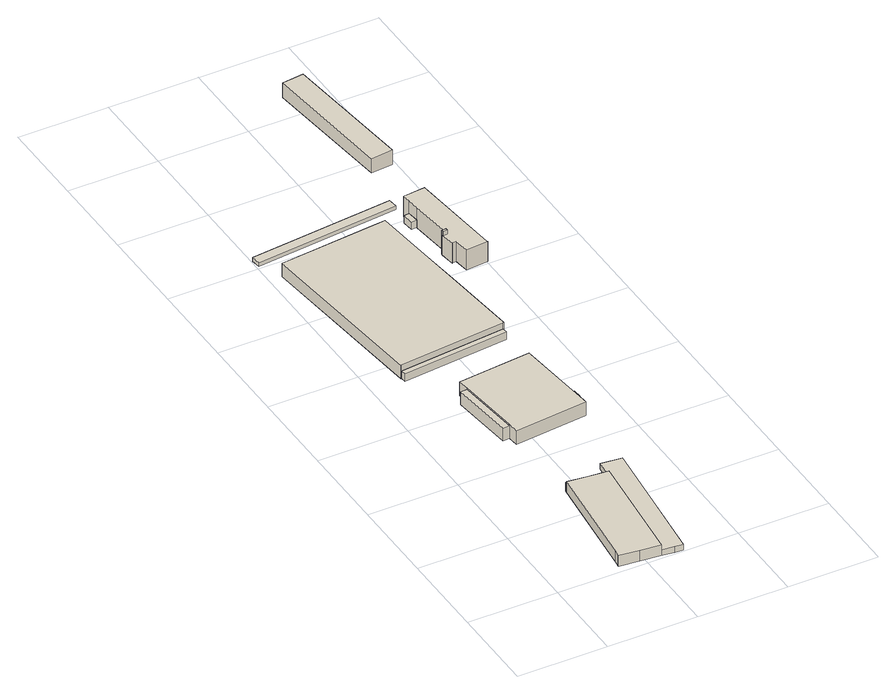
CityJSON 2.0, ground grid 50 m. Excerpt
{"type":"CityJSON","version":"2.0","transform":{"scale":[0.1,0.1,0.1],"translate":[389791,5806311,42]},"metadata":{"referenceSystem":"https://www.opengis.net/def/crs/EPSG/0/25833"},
"CityObjects":{
"building1":{"type":"Building","attributes":{"name":"Reithalle","Gemeindeschluessel":"11000007","function":"31001_3210"},"address":[{"country":"Germany","locality":"Berlin","thoroughfareNumber":"49","thoroughfareName":"Schichauweg"}],"children":["building1-1","building1-2","building1-3"]},
"building1-1":{"type":"BuildingPart","attributes":{"BezugspunktDach":"2200","measuredHeight":7.64,"storeysAboveGround":2},"parents":["building1"],"geometry":[{"type":"MultiSurface","lod":"1","boundaries":[[[0,1,2,3,4,5,6,7,8]],[[9,10,11,12,13,14,15,16,17]],[[9,17,8,7]],[[10,9,7,6]],[[11,10,6,5]],[[18,19,11,5,4]],[[20,18,12,4,3]],[[14,13,3,2]],[[21,22,14,2,1]],[[16,15,1,0]],[[17,16,0,8]],[[12,11,19,18]],[[13,12,18,20]],[[15,14,22,21]]]}]},
"building1-2":{"type":"BuildingPart","attributes":{"BezugspunktDach":"2200","measuredHeight":5.29,"storeysAboveGround":2},"parents":["building1"],"geometry":[{"type":"MultiSurface","lod":"1","boundaries":[[[20,23,24,19]],[[25,26,13,11]],[[25,11,19,24]],[[26,25,24,23]],[[13,26,23,20]],[[19,11,12,18]],[[13,20,18,12]]]}]},
"building1-3":{"type":"BuildingPart","attributes":{"BezugspunktDach":"2200","measuredHeight":3.37,"storeysAboveGround":2},"parents":["building1"],"geometry":[{"type":"MultiSurface","lod":"1","boundaries":[[[27,28,29,30,31,22,21]],[[14,32,33,34,35,36,15]],[[15,37,15,14]],[[32,14,22,31]],[[33,32,31,30]],[[34,33,30,29]],[[35,34,29,28]],[[36,35,28,27]],[[15,36,27,21]],[[14,15,37,21,22]]]}]},
"building2":{"type":"Building","attributes":{"Gemeindeschluessel":"11000007","BezugspunktDach":"2200","function":"51009_1610","measuredHeight":7.57,"storeysAboveGround":0},"address":[{"country":"Germany","locality":"Berlin"}],"geometry":[{"type":"Solid","lod":"1","boundaries":[[[[38,39,40,41]],[[42,43,44,45]],[[42,45,41,40]],[[43,42,40,39]],[[44,43,39,38]],[[45,44,38,41]]]]}]},
"building3":{"type":"Building","attributes":{"Gemeindeschluessel":"11000007","BezugspunktDach":"2200","function":"51009_1610","measuredHeight":5.48,"storeysAboveGround":0},"address":[{"country":"Germany","locality":"Berlin"}],"geometry":[{"type":"Solid","lod":"1","boundaries":[[[[46,47,48,49]],[[50,51,52,53]],[[50,53,49,48]],[[51,50,48,47]],[[52,51,47,46]],[[53,52,46,49]]]]}]},
"building4":{"type":"Building","attributes":{"Gemeindeschluessel":"11000007","BezugspunktDach":"2200","function":"31001_2143","measuredHeight":8.25,"storeysAboveGround":2},"address":[{"country":"Germany","locality":"Berlin","thoroughfareNumber":"48","thoroughfareName":"Schichauweg"}],"geometry":[{"type":"Solid","lod":"1","boundaries":[[[[54,55,56,57,58,59,60,61]],[[62,63,64,65,66,43,42,67]],[[62,67,61,60]],[[63,62,60,59]],[[64,63,59,58]],[[65,64,58,57]],[[66,65,57,56]],[[43,66,56,55]],[[42,43,55,54]],[[67,42,54,61]]]]}]},
"building5":{"type":"Building","attributes":{"Gemeindeschluessel":"11000007","BezugspunktDach":"2200","function":"51009_1610","measuredHeight":4.5,"storeysAboveGround":0},"address":[{"country":"Germany","locality":"Berlin"}],"geometry":[{"type":"Solid","lod":"1","boundaries":[[[[68,69,70,71]],[[72,73,74,75]],[[72,75,71,70]],[[73,72,70,69]],[[74,73,69,68]],[[75,74,68,71]]]]}]},
"building6":{"type":"Building","attributes":{"Gemeindeschluessel":"11000007","BezugspunktDach":"2200","function":"31001_2143","measuredHeight":8.07,"storeysAboveGround":1},"address":[{"country":"Germany","locality":"Berlin","thoroughfareNumber":"40 (1)","thoroughfareName":"Motzener Straße"}],"geometry":[{"type":"Solid","lod":"1","boundaries":[[[[76,77,78,79,80,81,82,83,84,85]],[[86,87,88,89,90,91,92,93,94,95]],[[86,95,85,84]],[[87,86,84,83]],[[88,87,83,82]],[[89,88,82,81]],[[90,89,81,80]],[[91,90,80,79]],[[92,91,79,78]],[[93,92,78,77]],[[94,93,77,76]],[[95,94,76,85]]]]}]},
"building7":{"type":"Building","attributes":{"Gemeindeschluessel":"11000007","BezugspunktDach":"2200","function":"51009_1610","measuredHeight":7.24,"storeysAboveGround":0},"address":[{"country":"Germany","locality":"Berlin"}],"geometry":[{"type":"Solid","lod":"1","boundaries":[[[[96,97,98,99]],[[100,101,102,103]],[[100,103,99,98]],[[101,100,98,97]],[[102,101,97,96]],[[103,102,96,99]]]]}]},
"building8":{"type":"Building","attributes":{"Gemeindeschluessel":"11000007","BezugspunktDach":"2200","function":"31001_2463","measuredHeight":2.32,"storeysAboveGround":1},"address":[{"country":"Germany","locality":"Berlin","thoroughfareNumber":"40 (2)","thoroughfareName":"Motzener Straße"}],"geometry":[{"type":"Solid","lod":"1","boundaries":[[[[104,105,106,107]],[[108,109,110,111]],[[108,111,107,106]],[[109,108,106,105]],[[110,109,105,104]],[[111,110,104,107]]]]}]},
"building9":{"type":"Building","attributes":{"Gemeindeschluessel":"11000007","BezugspunktDach":"2200","function":"51009_1610","measuredHeight":4.55,"storeysAboveGround":0},"address":[{"country":"Germany","locality":"Berlin"}],"geometry":[{"type":"Solid","lod":"1","boundaries":[[[[112,113,114,115]],[[116,117,90,89]],[[116,89,115,114]],[[117,116,114,113]],[[90,117,113,112]],[[89,90,112,115]]]]}]},
"building10":{"type":"Building","attributes":{"Gemeindeschluessel":"11000007","BezugspunktDach":"2200","function":"51009_1610","measuredHeight":4.42,"storeysAboveGround":0},"address":[{"country":"Germany","locality":"Berlin"}],"geometry":[{"type":"Solid","lod":"1","boundaries":[[[[118,119,120,121]],[[122,87,86,123]],[[122,123,121,120]],[[87,122,120,119]],[[86,87,119,118]],[[123,86,118,121]]]]}]},
"building11":{"type":"Building","attributes":{"Gemeindeschluessel":"11000007","BezugspunktDach":"2200","function":"51009_1610","measuredHeight":14.28,"storeysAboveGround":0},"address":[{"country":"Germany","locality":"Berlin"}],"geometry":[{"type":"Solid","lod":"1","boundaries":[[[[124,125,126,127,128,129]],[[130,131,132,133,134,135]],[[130,135,129,128]],[[131,130,128,127]],[[132,131,127,126]],[[133,132,126,125]],[[134,133,125,124]],[[135,134,124,129]]]]}]},
"building12":{"type":"Building","attributes":{"Gemeindeschluessel":"11000007","BezugspunktDach":"2200","function":"51009_1610","measuredHeight":4.48,"storeysAboveGround":0},"address":[{"country":"Germany","locality":"Berlin"}],"geometry":[{"type":"Solid","lod":"1","boundaries":[[[[136,137,138,139]],[[140,141,142,143]],[[140,143,139,138]],[[141,140,138,137]],[[142,141,137,136]],[[143,142,136,139]]]]}]},
"building13":{"type":"Building","attributes":{"Gemeindeschluessel":"11000007","BezugspunktDach":"2200","function":"31001_2100","measuredHeight":12.12,"storeysAboveGround":3},"address":[{"country":"Germany","locality":"Berlin","thoroughfareNumber":"40","thoroughfareName":"Motzener Straße"}],"geometry":[{"type":"Solid","lod":"1","boundaries":[[[[144,145,146,147,148,149,150,151,152,153,154,155,156,157,158,159,160,161,162]],[[163,164,165,166,167,168,169,170,171,172,173,174,175,176,177,178,179,180,181]],[[163,181,162,161]],[[164,163,161,160]],[[165,164,160,159]],[[166,165,159,158]],[[167,166,158,157]],[[168,167,157,156]],[[169,168,156,155]],[[170,169,155,154]],[[171,170,154,153]],[[172,171,153,152]],[[173,172,152,151]],[[174,173,151,150]],[[175,174,150,149]],[[176,175,149,148]],[[177,176,148,147]],[[178,177,147,146]],[[179,178,146,145]],[[180,179,145,144]],[[181,180,144,162]]]]}]},
"building14":{"type":"Building","attributes":{"Gemeindeschluessel":"11000007","BezugspunktDach":"2200","function":"31001_2100","measuredHeight":8.52,"storeysAboveGround":1},"address":[{"country":"Germany","locality":"Berlin","thoroughfareNumber":"36, 38","thoroughfareName":"Motzener Straße"}],"geometry":[{"type":"Solid","lod":"1","boundaries":[[[[182,183,184,185]],[[186,187,188,189]],[[186,189,185,184]],[[187,186,184,183]],[[188,187,183,182]],[[189,188,182,185]]]]}]}
},
"vertices":[
[473,31,74],[585,19,74],[653,667,74],[617,670,74],[542,678,74],[431,690,74],[365,82,74],[361,47,74],[361,43,74],[361,47,9],[365,82,9],[431,690,9],[542,678,9],[617,670,9],[653,667,9],[585,19,9],[473,31,9],[361,43,9],[542,678,62],[431,690,62],[617,670,62],[585,19,43],[653,667,43],
[619,683,62],[432,702,62],[432,702,9],[619,683,9],
[655,11,43],[700,6,43],[783,764,43],[664,777,43],[654,679,43],[654,679,9],[664,777,9],[783,764,9],[700,6,9],[655,11,9],[585,19,24],
[360,1200,89],[398,1203,89],[361,1562,89],[323,1559,89],[361,1562,13],[398,1203,13],[360,1200,13],[323,1559,13],
[653,667,64],[654,679,64],[619,683,64],[617,670,64],[619,683,10],[654,679,10],[653,667,10],[617,670,10],
[361,1562,96],[398,1203,96],[404,1142,96],[813,1184,96],[806,1251,96],[801,1298,96],[763,1666,96],[354,1624,96],[763,1666,13],[801,1298,13],[806,1251,13],[813,1184,13],[404,1142,13],[354,1624,13],
[182,1857,53],[779,1919,53],[776,1948,53],[179,1887,53],[776,1948,8],[779,1919,8],[182,1857,8],[179,1887,8],
[175,1886,90],[179,1887,90],[776,1948,90],[780,1949,90],[739,2351,90],[708,2649,90],[677,2952,90],[631,2947,90],[582,2942,90],[71,2890,90],[582,2942,9],[631,2947,9],[677,2952,9],[708,2649,9],[739,2351,9],[780,1949,9],[776,1948,9],[179,1887,9],[175,1886,9],[71,2890,9],
[806,1251,87],[816,1252,87],[811,1299,87],[801,1298,87],[811,1299,14],[816,1252,14],[806,1251,14],[801,1298,14],
[12,3015,32],[818,3098,32],[812,3151,32],[7,3068,32],[812,3151,9],[818,3098,9],[12,3015,9],[7,3068,9],
[739,2351,54],[759,2353,54],[728,2651,54],[708,2649,54],[728,2651,9],[759,2353,9],
[582,2942,53],[631,2947,53],[629,2967,53],[580,2962,53],[629,2967,9],[580,2962,9],
[837,2670,152],[840,2671,152],[841,2663,152],[864,2666,152],[862,2679,152],[836,2676,152],[862,2679,9],[864,2666,9],[841,2663,9],[840,2671,9],[837,2670,9],[836,2676,9],
[806,2919,54],[836,2922,54],[829,2987,54],[799,2984,54],[829,2987,9],[836,2922,9],[806,2919,9],[799,2984,9],
[829,2987,129],[836,2922,129],[862,2679,129],[864,2666,129],[841,2663,129],[840,2671,129],[837,2670,129],[846,2585,129],[849,2586,129],[849,2589,129],[871,2592,129],[881,2504,129],[1004,2515,129],[1003,2519,129],[1002,2519,129],[948,3043,129],[949,3044,129],[949,3047,129],[824,3035,129],[949,3047,8],[949,3044,8],[948,3043,8],[1002,2519,8],[1003,2519,8],[1004,2515,8],[881,2504,8],[871,2592,8],[849,2589,8],[849,2586,8],[846,2585,8],[837,2670,8],[840,2671,8],[841,2663,8],[864,2666,8],[862,2679,8],[836,2922,8],[829,2987,8],[824,3035,8],
[855,3408,100],[978,3422,100],[897,4171,100],[774,4157,100],[897,4171,14],[978,3422,14],[855,3408,14],[774,4157,14]
]}
